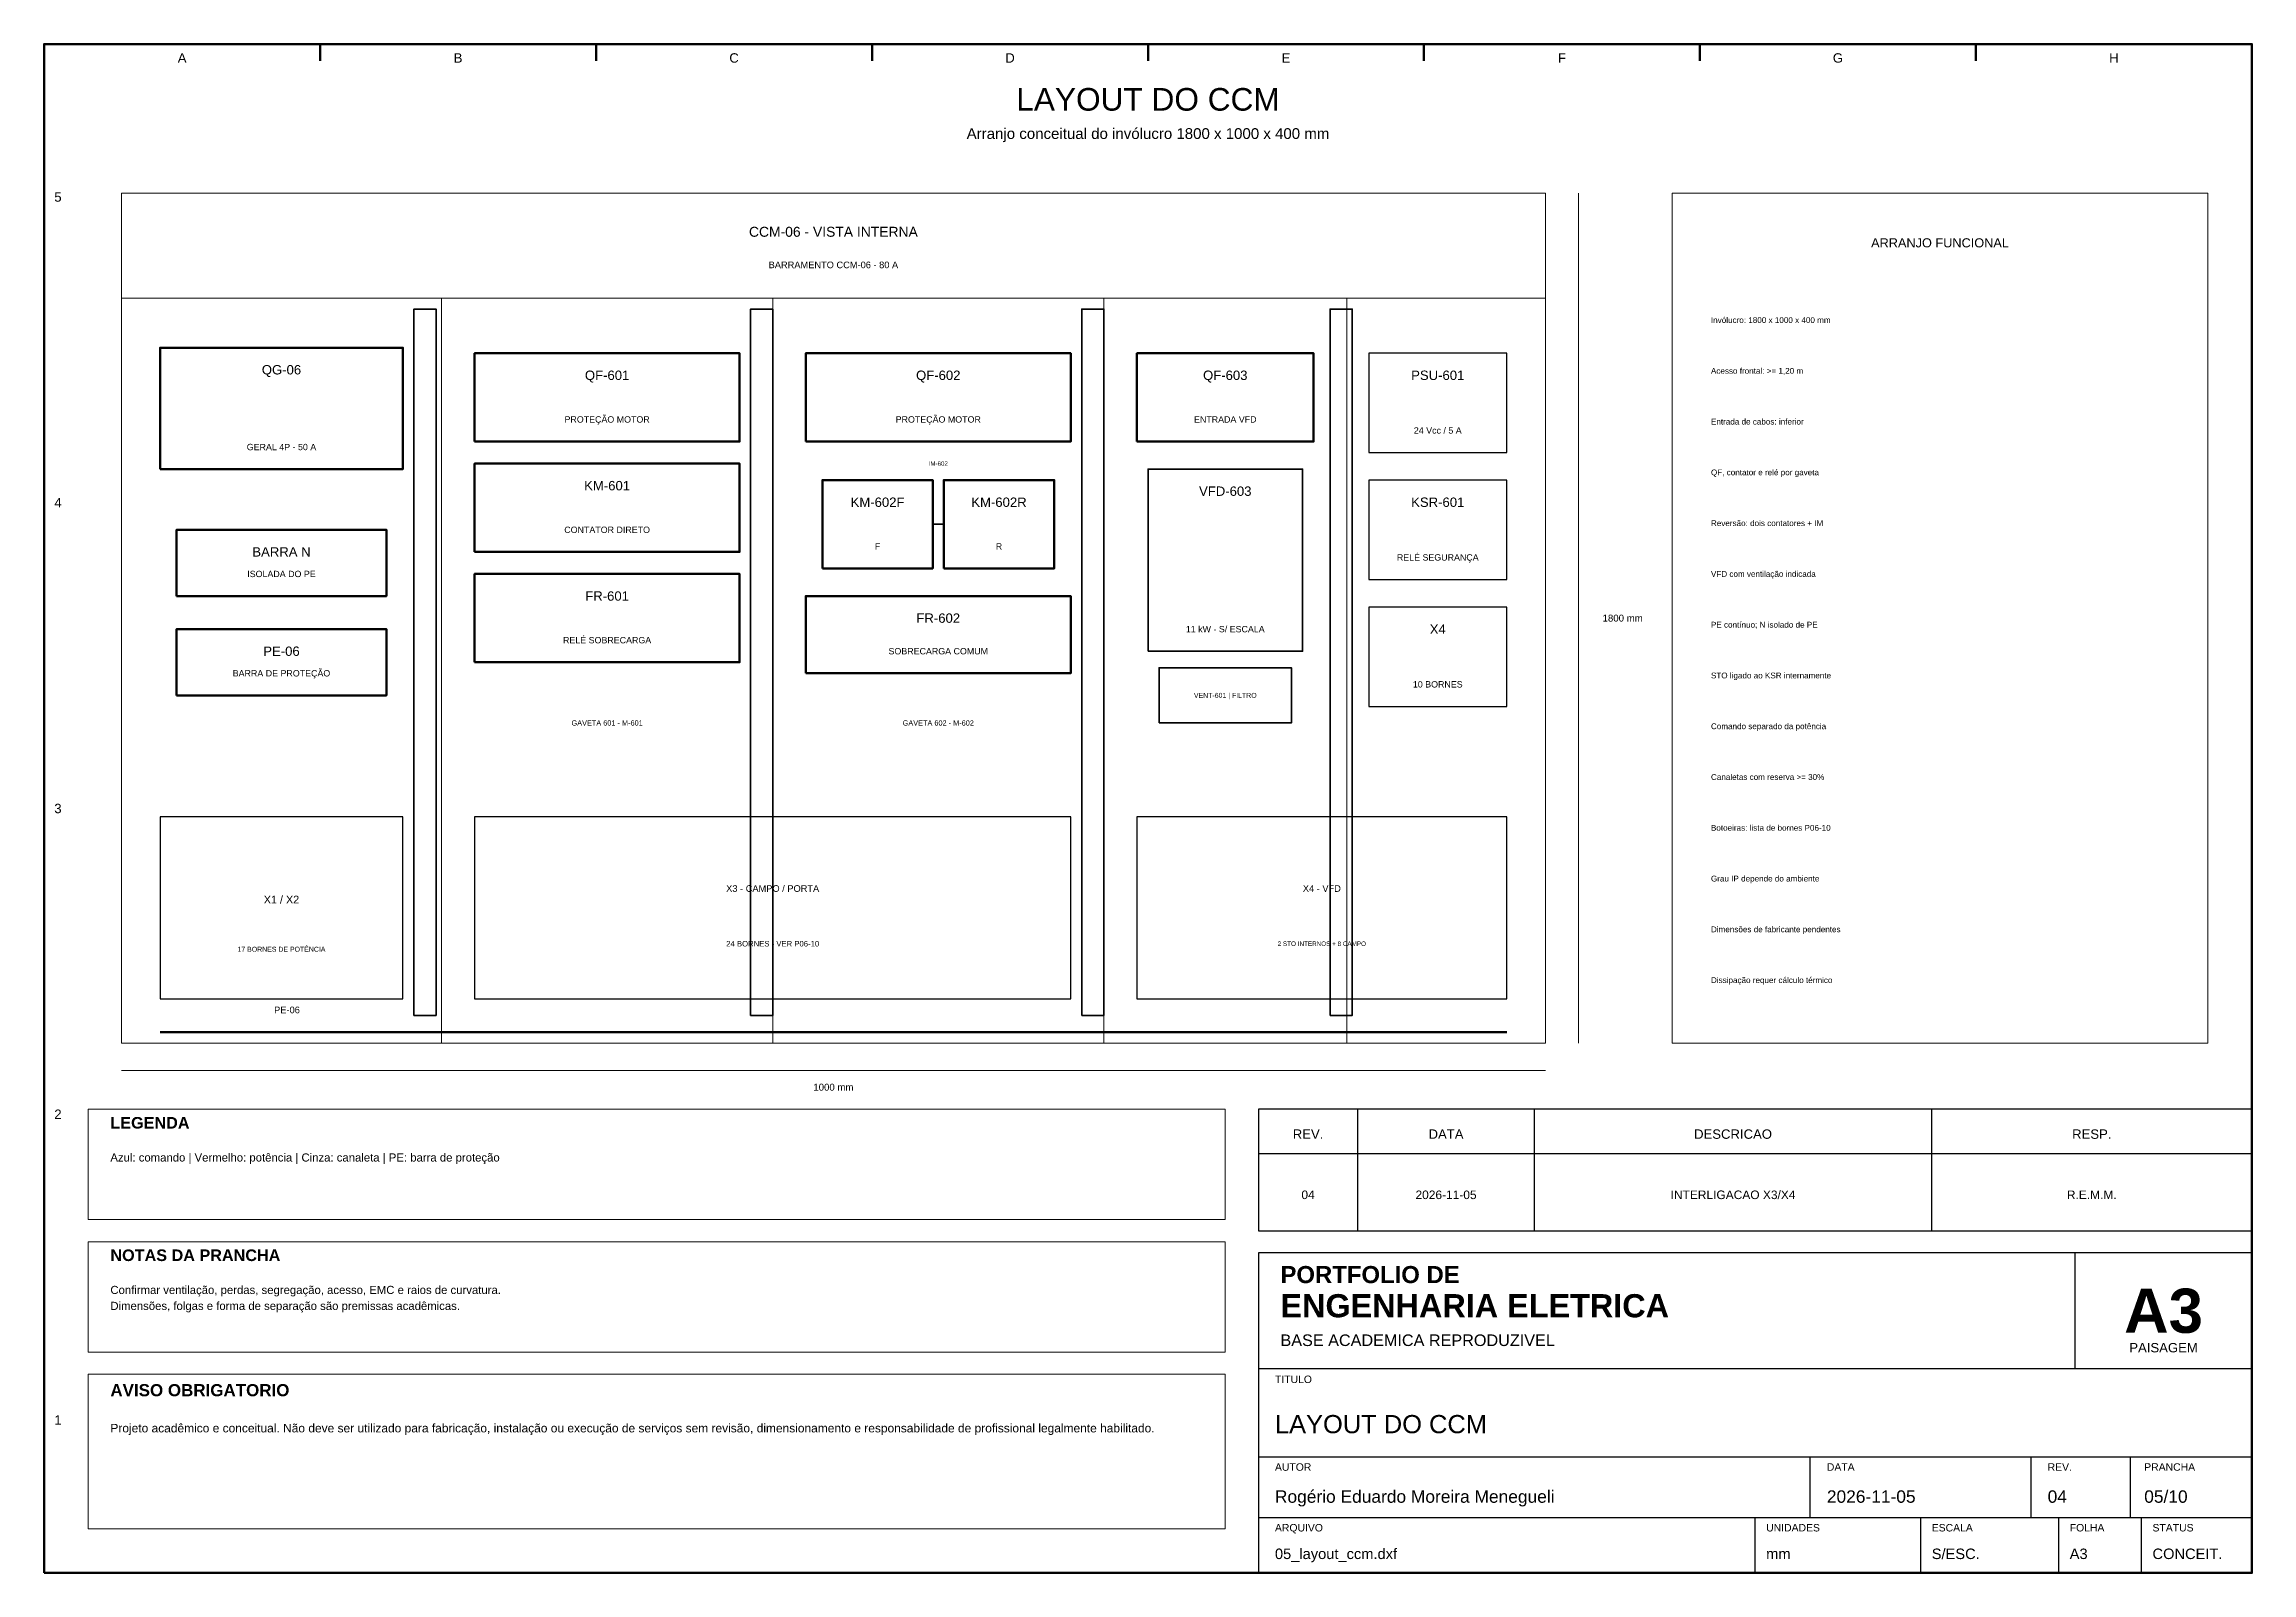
# Model space of a CAD drawing. Header units: millimetres. Extents: x 10 to 410, y 10 to 287.
import ezdxf
from ezdxf.enums import TextEntityAlignment as Align

# ---------------------------------------------------------------- set-up
doc = ezdxf.new("R2010")
doc.units = ezdxf.units.MM
for name, color, linetype, lineweight in [('00_MOLDURA', 7, 'CONTINUOUS', 50), ('01_CARIMBO', 7, 'CONTINUOUS', 25), ('02_TEXTO', 7, 'CONTINUOUS', 18), ('03_COTAS', 152, 'CONTINUOUS', 18), ('04_EQUIPAMENTOS', 32, 'CONTINUOUS', 35), ('05_POTENCIA', 12, 'CONTINUOUS', 50), ('06_COMANDO', 94, 'CONTINUOUS', 25), ('09_BORNES', 145, 'CONTINUOUS', 25), ('10_ELETROCALHAS', 251, 'CONTINUOUS', 35), ('11_ARQUITETURA', 253, 'CONTINUOUS', 18), ('12_LEGENDA', 7, 'CONTINUOUS', 18), ('13_NOTAS', 7, 'CONTINUOUS', 18)]:
    doc.layers.add(name, color=color, linetype=linetype, lineweight=lineweight)
doc.styles.add('PORTFOLIO_TEXTO', font='arial.ttf')
doc.styles.add('PORTFOLIO_TITULO', font='arialbd.ttf', dxfattribs={"width": 0.92})

# ---------------------------------------------------------------- blocks, each defined once
blk = doc.blocks.new('CARIMBO_A3')
at = {"layer": '01_CARIMBO'}
for p, q in [((148, 37), (148, 58)), ((0, 37), (180, 37)), ((0, 21), (180, 21)), ((100, 10), (100, 21)), ((140, 10), (140, 21)), ((158, 10), (158, 21)), ((0, 10), (180, 10)), ((90, 0), (90, 10)), ((120, 0), (120, 10)), ((145, 0), (145, 10)), ((160, 0), (160, 10))]:
    blk.add_line(p, q, dxfattribs=at)
blk.add_lwpolyline([(0, 0), (180, 0), (180, 58), (0, 58)], close=True, dxfattribs=at)
at = {"layer": '01_CARIMBO', "style": 'PORTFOLIO_TEXTO'}
for s, p in [('TITULO', (3, 34.4)), ('AUTOR', (3, 18.5)), ('DATA', (103, 18.5)), ('REV.', (143, 18.5)), ('PRANCHA', (160.5, 18.5)), ('ARQUIVO', (3, 7.5)), ('UNIDADES', (92, 7.5)), ('ESCALA', (122, 7.5)), ('FOLHA', (147, 7.5)), ('STATUS', (162, 7.5))]:
    blk.add_text(s, height=1.35, dxfattribs=at).set_placement(p)
at = {"layer": '02_TEXTO'}
for s, height, style, p in [('PORTFOLIO DE', 3.1, 'PORTFOLIO_TITULO', (4, 52.5)), ('ENGENHARIA ELETRICA', 4.2, 'PORTFOLIO_TITULO', (4, 46.3)), ('BASE ACADEMICA REPRODUZIVEL', 2.1, 'PORTFOLIO_TEXTO', (4, 41.1))]:
    blk.add_text(s, height=height, dxfattribs=dict(at, style=style)).set_placement(p)
for s, height, style, p in [('A3', 8, 'PORTFOLIO_TITULO', (164, 47.5)), ('PAISAGEM', 1.7, 'PORTFOLIO_TEXTO', (164, 40.8))]:
    blk.add_text(s, height=height, dxfattribs=dict(at, style=style)).set_placement(p, align=Align.MIDDLE_CENTER)
at = {"layer": '02_TEXTO', "style": 'PORTFOLIO_TEXTO'}
for tag, p, height in [('TITULO', (3, 25.3), 3.3), ('AUTOR', (3, 12.7), 2.25), ('DATA', (103, 12.7), 2.25), ('REVISAO', (143, 12.7), 2.25), ('PRANCHA', (160.5, 12.7), 2.25), ('ARQUIVO', (3, 2.5), 1.9), ('UNIDADES', (92, 2.5), 1.9), ('ESCALA', (122, 2.5), 1.9), ('FOLHA', (147, 2.5), 1.9), ('STATUS', (162, 2.5), 1.9)]:
    blk.add_attdef(tag, p, '', height=height, dxfattribs=at)

msp = doc.modelspace()

# ---------------------------------------------------------------- linework, layer by layer
at = {"layer": '00_MOLDURA'}
for p, q in [((60, 287), (60, 284)), ((110, 287), (110, 284)), ((160, 287), (160, 284)), ((210, 287), (210, 284)), ((260, 287), (260, 284)), ((310, 287), (310, 284)), ((360, 287), (360, 284))]:
    msp.add_line(p, q, dxfattribs=at)
msp.add_lwpolyline([(10, 10), (410, 10), (410, 287), (10, 287)], close=True, dxfattribs=at)
at = {"layer": '01_CARIMBO'}
for p, q in [((248, 72), (248, 94)), ((280, 72), (280, 94)), ((352, 72), (352, 94)), ((230, 86), (410, 86))]:
    msp.add_line(p, q, dxfattribs=at)
msp.add_lwpolyline([(230, 72), (410, 72), (410, 94), (230, 94)], close=True, dxfattribs=at)
at = {"layer": '03_COTAS'}
for p, q in [((288, 106), (288, 260)), ((24, 101), (282, 101))]:
    msp.add_line(p, q, dxfattribs=at)
at = {"layer": '04_EQUIPAMENTOS'}
msp.add_line((171, 200), (173, 200), dxfattribs=at)
for points in [[(210, 177), (238, 177), (238, 210), (210, 210)], [(212, 164), (236, 164), (236, 174), (212, 174)]]:
    msp.add_lwpolyline(points, close=True, dxfattribs=at)
at = {"layer": '05_POTENCIA'}
msp.add_line((31, 108), (275, 108), dxfattribs=at)
for points in [[(31, 210), (75, 210), (75, 232), (31, 232)], [(88, 215), (136, 215), (136, 231), (88, 231)], [(148, 215), (196, 215), (196, 231), (148, 231)], [(208, 215), (240, 215), (240, 231), (208, 231)], [(88, 195), (136, 195), (136, 211), (88, 211)], [(151, 192), (171, 192), (171, 208), (151, 208)], [(173, 192), (193, 192), (193, 208), (173, 208)], [(34, 187), (72, 187), (72, 199), (34, 199)], [(88, 175), (136, 175), (136, 191), (88, 191)], [(148, 173), (196, 173), (196, 187), (148, 187)], [(34, 169), (72, 169), (72, 181), (34, 181)]]:
    msp.add_lwpolyline(points, close=True, dxfattribs=at)
at = {"layer": '06_COMANDO'}
for points in [[(250, 213), (275, 213), (275, 231), (250, 231)], [(250, 190), (275, 190), (275, 208), (250, 208)]]:
    msp.add_lwpolyline(points, close=True, dxfattribs=at)
at = {"layer": '09_BORNES'}
for points in [[(250, 167), (275, 167), (275, 185), (250, 185)], [(31, 114), (75, 114), (75, 147), (31, 147)], [(88, 114), (196, 114), (196, 147), (88, 147)], [(208, 114), (275, 114), (275, 147), (208, 147)]]:
    msp.add_lwpolyline(points, close=True, dxfattribs=at)
at = {"layer": '10_ELETROCALHAS'}
for points in [[(77, 111), (81, 111), (81, 239), (77, 239)], [(138, 111), (142, 111), (142, 239), (138, 239)], [(198, 111), (202, 111), (202, 239), (198, 239)], [(243, 111), (247, 111), (247, 239), (243, 239)]]:
    msp.add_lwpolyline(points, close=True, dxfattribs=at)
at = {"layer": '11_ARQUITETURA'}
for p, q in [((24, 241), (282, 241)), ((82, 106), (82, 241)), ((142, 106), (142, 241)), ((202, 106), (202, 241)), ((246, 106), (246, 241))]:
    msp.add_line(p, q, dxfattribs=at)
msp.add_lwpolyline([(24, 106), (282, 106), (282, 260), (24, 260)], close=True, dxfattribs=at)
at = {"layer": '12_LEGENDA'}
for points in [[(305, 106), (402, 106), (402, 260), (305, 260)], [(18, 74), (224, 74), (224, 94), (18, 94)]]:
    msp.add_lwpolyline(points, close=True, dxfattribs=at)
at = {"layer": '13_NOTAS'}
for points in [[(18, 50), (224, 50), (224, 70), (18, 70)], [(18, 18), (224, 18), (224, 46), (18, 46)]]:
    msp.add_lwpolyline(points, close=True, dxfattribs=at)

# ---------------------------------------------------------------- block references
at = {"layer": '01_CARIMBO'}
msp.add_blockref('CARIMBO_A3', (230, 10), dxfattribs=at).add_auto_attribs({'TITULO': 'LAYOUT DO CCM', 'AUTOR': 'Rogério Eduardo Moreira Menegueli', 'DATA': '2026-11-05', 'REVISAO': '04', 'PRANCHA': '05/10', 'ARQUIVO': '05_layout_ccm.dxf', 'UNIDADES': 'mm', 'ESCALA': 'S/ESC.', 'FOLHA': 'A3', 'STATUS': 'CONCEIT.'})

# ---------------------------------------------------------------- texts
at = {"layer": '00_MOLDURA', "style": 'PORTFOLIO_TEXTO'}
for s, p in [('A', (35, 284.5)), ('B', (85, 284.5)), ('C', (135, 284.5)), ('D', (185, 284.5)), ('E', (235, 284.5)), ('F', (285, 284.5)), ('G', (335, 284.5)), ('H', (385, 284.5)), ('5', (12.5, 259.3)), ('4', (12.5, 203.9)), ('3', (12.5, 148.5)), ('2', (12.5, 93.1)), ('1', (12.5, 37.7))]:
    msp.add_text(s, height=1.7, dxfattribs=at).set_placement(p, align=Align.MIDDLE_CENTER)
at = {"layer": '01_CARIMBO', "style": 'PORTFOLIO_TEXTO'}
for s, p in [('REV.', (239, 89.5)), ('DATA', (264, 89.5)), ('DESCRICAO', (316, 89.5)), ('RESP.', (381, 89.5))]:
    msp.add_text(s, height=1.7, dxfattribs=at).set_placement(p, align=Align.MIDDLE_CENTER)
at = {"layer": '02_TEXTO', "style": 'PORTFOLIO_TEXTO'}
for s, height, p in [('LAYOUT DO CCM', 4.1, (210, 277)), ('Arranjo conceitual do invólucro 1800 x 1000 x 400 mm', 1.95, (210, 270.8)), ('PROTEÇÃO MOTOR', 1.15, (112, 219)), ('PROTEÇÃO MOTOR', 1.15, (172, 219)), ('ENTRADA VFD', 1.15, (224, 219)), ('24 Vcc / 5 A', 1.15, (262.5, 217)), ('GERAL 4P - 50 A', 1.15, (53, 214)), ('CONTATOR DIRETO', 1.15, (112, 199)), ('F', 1.15, (161, 196)), ('R', 1.15, (183, 196)), ('RELÉ SEGURANÇA', 1.15, (262.5, 194)), ('ISOLADA DO PE', 1.15, (53, 191)), ('11 kW - S/ ESCALA', 1.15, (224, 181)), ('RELÉ SOBRECARGA', 1.15, (112, 179)), ('SOBRECARGA COMUM', 1.15, (172, 177)), ('BARRA DE PROTEÇÃO', 1.15, (53, 173)), ('10 BORNES', 1.15, (262.5, 171)), ('04', 1.55, (239, 78.5)), ('2026-11-05', 1.55, (264, 78.5)), ('INTERLIGACAO X3/X4', 1.55, (316, 78.5)), ('R.E.M.M.', 1.55, (381, 78.5))]:
    msp.add_text(s, height=height, dxfattribs=at).set_placement(p, align=Align.MIDDLE_CENTER)
for s, p in [('Invólucro: 1800 x 1000 x 400 mm', (312, 237)), ('Acesso frontal: >= 1,20 m', (312, 227.8)), ('Entrada de cabos: inferior', (312, 218.6)), ('QF, contator e relé por gaveta', (312, 209.4)), ('Reversão: dois contatores + IM', (312, 200.2)), ('VFD com ventilação indicada', (312, 191)), ('PE contínuo; N isolado de PE', (312, 181.8)), ('STO ligado ao KSR internamente', (312, 172.6)), ('Comando separado da potência', (312, 163.4)), ('Canaletas com reserva >= 30%', (312, 154.2)), ('Botoeiras: lista de bornes P06-10', (312, 145)), ('Grau IP depende do ambiente', (312, 135.8)), ('Dimensões de fabricante pendentes', (312, 126.6)), ('Dissipação requer cálculo térmico', (312, 117.4))]:
    msp.add_text(s, height=1.05, dxfattribs=at).set_placement(p, align=Align.MIDDLE_LEFT)
at = {"layer": '03_COTAS', "style": 'PORTFOLIO_TEXTO'}
for s, p in [('1800 mm', (296, 183)), ('1000 mm', (153, 98))]:
    msp.add_text(s, height=1.25, dxfattribs=at).set_placement(p, align=Align.MIDDLE_CENTER)
at = {"layer": '04_EQUIPAMENTOS', "style": 'PORTFOLIO_TEXTO'}
for s, height, p in [('IM-602', 0.8, (172, 211)), ('VFD-603', 1.7, (224, 206)), ('VENT-601 | FILTRO', 0.9, (224, 169)), ('GAVETA 601 - M-601', 0.95, (112, 164)), ('GAVETA 602 - M-602', 0.95, (172, 164))]:
    msp.add_text(s, height=height, dxfattribs=at).set_placement(p, align=Align.MIDDLE_CENTER)
at = {"layer": '05_POTENCIA', "style": 'PORTFOLIO_TEXTO'}
for s, height, p in [('BARRAMENTO CCM-06 - 80 A', 1.2, (153, 247)), ('QG-06', 1.7, (53, 228)), ('QF-601', 1.7, (112, 227)), ('QF-602', 1.7, (172, 227)), ('QF-603', 1.7, (224, 227)), ('KM-601', 1.7, (112, 207)), ('KM-602F', 1.7, (161, 204)), ('KM-602R', 1.7, (183, 204)), ('BARRA N', 1.7, (53, 195)), ('FR-601', 1.7, (112, 187)), ('FR-602', 1.7, (172, 183)), ('PE-06', 1.7, (53, 177)), ('PE-06', 1.2, (54, 112))]:
    msp.add_text(s, height=height, dxfattribs=at).set_placement(p, align=Align.MIDDLE_CENTER)
at = {"layer": '06_COMANDO', "style": 'PORTFOLIO_TEXTO'}
for s, p in [('PSU-601', (262.5, 227)), ('KSR-601', (262.5, 204))]:
    msp.add_text(s, height=1.7, dxfattribs=at).set_placement(p, align=Align.MIDDLE_CENTER)
at = {"layer": '09_BORNES', "style": 'PORTFOLIO_TEXTO'}
for s, height, p in [('X4', 1.7, (262.5, 181)), ('X1 / X2', 1.4, (53, 132)), ('X3 - CAMPO / PORTA', 1.2, (142, 134)), ('X4 - VFD', 1.2, (241.5, 134)), ('24 BORNES - VER P06-10', 1, (142, 124)), ('2 STO INTERNOS + 8 CAMPO', 0.82, (241.5, 124)), ('17 BORNES DE POTÊNCIA', 0.9, (53, 123))]:
    msp.add_text(s, height=height, dxfattribs=at).set_placement(p, align=Align.MIDDLE_CENTER)
at = {"layer": '11_ARQUITETURA', "style": 'PORTFOLIO_TEXTO'}
msp.add_text('CCM-06 - VISTA INTERNA', height=1.8, dxfattribs=at).set_placement((153, 253), align=Align.MIDDLE_CENTER)
at = {"layer": '12_LEGENDA', "style": 'PORTFOLIO_TEXTO'}
msp.add_text('ARRANJO FUNCIONAL', height=1.65, dxfattribs=at).set_placement((353.5, 251), align=Align.MIDDLE_CENTER)
at = {"layer": '12_LEGENDA', "style": 'PORTFOLIO_TITULO'}
msp.add_text('LEGENDA', height=2.1, dxfattribs=at).set_placement((22, 90.5))
at = {"layer": '12_LEGENDA', "insert": (22, 86), "char_height": 1.47, "width": 198, "attachment_point": 1, "line_spacing_factor": 1.18, "style": 'PORTFOLIO_TEXTO'}
msp.add_mtext('Azul: comando | Vermelho: potência | Cinza: canaleta | PE: barra de proteção', dxfattribs=at)
at = {"layer": '13_NOTAS', "style": 'PORTFOLIO_TITULO'}
for s, height, p in [('NOTAS DA PRANCHA', 2.1, (22, 66.5)), ('AVISO OBRIGATORIO', 2.2, (22, 42))]:
    msp.add_text(s, height=height, dxfattribs=at).set_placement(p)
at = {"layer": '13_NOTAS', "width": 198, "attachment_point": 1, "line_spacing_factor": 1.18, "style": 'PORTFOLIO_TEXTO'}
for s, insert, char_height in [('Confirmar ventilação, perdas, segregação, acesso, EMC e raios de curvatura.\\PDimensões, folgas e forma de separação são premissas acadêmicas.', (22, 62), 1.47), ('Projeto acadêmico e conceitual. Não deve ser utilizado para fabricação, instalação ou execução de serviços sem revisão, dimensionamento e responsabilidade de profissional legalmente habilitado.', (22, 37), 1.55)]:
    msp.add_mtext(s, dxfattribs=dict(at, insert=insert, char_height=char_height))

doc.saveas('drawing.dxf')
